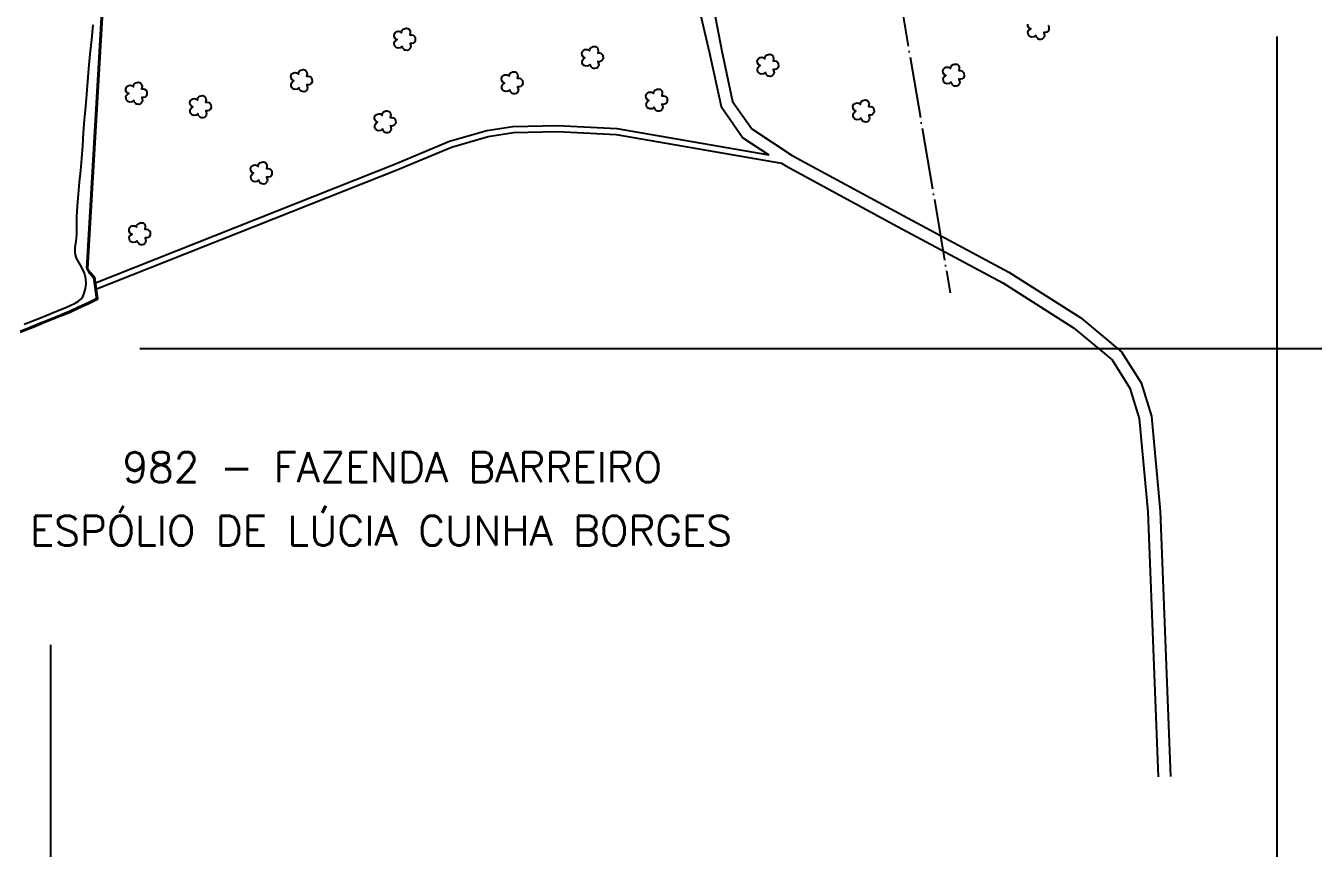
# Model space of a CAD drawing. Extents: x 742933 to 746083, y 7825389 to 7829844.
# Drawn here: x 744384 to 745223, y 7826974 to 7827510 of the extents above; entities that cross this region are included whole.
import ezdxf
from ezdxf.enums import TextEntityAlignment as Align

# ---------------------------------------------------------------- set-up
doc = ezdxf.new("R2010")
doc.units = 0
doc.linetypes.add('CONTINUO', pattern=[0])
doc.linetypes.add('TAPUME', pattern=[47, 40, -3.5, 0, -3.5])
doc.layers.add('0114001012', color=1, linetype='Continuous', lineweight=40)
doc.layers.add('0114001012001', color=5, linetype='Continuous', lineweight=25)
for name, color, linetype in [('_SIMBOLO ARVORE', 118, 'Continuous'), ('ESTRADA', 1, 'Continuous'), ('MALHA', 8, 'Continuous'), ('REDE_DE_LUZ', 6, 'Continuous'), ('TEXTO', 7, 'Continuous')]:
    doc.layers.add(name, color=color, linetype=linetype)
doc.styles.add('SIMPLEX', font='simplex.shx', dxfattribs={"height": 20})

msp = doc.modelspace()

# ---------------------------------------------------------------- linework, layer by layer
at = {"layer": '0114001012', "linetype": 'Continuous'}
msp.add_lwpolyline([(744380.14, 7827310.79), (744387.16, 7827313.69), (744393.94, 7827316.45), (744400.58, 7827319.11), (744406.95, 7827321.62), (744412.9, 7827324.14), (744418.8, 7827326.8), (744424.66, 7827329.6), (744430.28, 7827332.37), (744428.29, 7827346.21), (744425.25, 7827349.48), (744423.79, 7827352), (744438.47, 7827605.16)], dxfattribs=at)
at = {"layer": '0114001012001'}
msp.add_lwpolyline([(744382.59, 7827315.84), (744389.29, 7827318.5), (744395.53, 7827320.92), (744401.11, 7827323.15), (744405.87, 7827325.07), (744409.81, 7827326.68), (744413.07, 7827328.12), (744415.83, 7827329.44), (744418.16, 7827330.79), (744419.6, 7827332.05), (744420.83, 7827333.71), (744421.89, 7827336.09), (744422.74, 7827339.1), (744423.17, 7827342.21), (744422.93, 7827345.55), (744421.91, 7827349.15), (744420.29, 7827352.72), (744418.42, 7827355.88), (744416.74, 7827358.84), (744415.84, 7827362.03), (744415.98, 7827365.78), (744416.58, 7827369.89), (744416.96, 7827374.3), (744416.95, 7827379.35), (744417.02, 7827385.81), (744417.51, 7827392.97), (744418.08, 7827400.59), (744418.83, 7827408.37), (744419.53, 7827416.05), (744420.18, 7827423.85), (744420.83, 7827432.04), (744421.4, 7827440.54), (744422.08, 7827448.98), (744422.81, 7827457.43), (744423.53, 7827465.7), (744424.15, 7827473.9), (744424.9, 7827482.54), (744425.77, 7827491.9), (744426.74, 7827501.43), (744427.61, 7827510.96)], dxfattribs=at)
at = {"layer": '_SIMBOLO ARVORE', "linetype": 'CONTINUO'}
for points in [[(744629.23, 7827496.96, 0), (744627.98, 7827495.91, 0), (744626.4, 7827495.73, 0), (744625.27, 7827496.17, 0), (744624.47, 7827496.96, 0), (744624.14, 7827497.86, 0), (744624.05, 7827499.19, 0), (744624.48, 7827500.03, 0), (744624.94, 7827500.65, 0), (744625.85, 7827501.27, 0), (744625.27, 7827501.45, 0), (744624.7, 7827501.93, 0), (744624.02, 7827502.99, 0), (744623.9, 7827504.25, 0), (744624.39, 7827505.56, 0), (744624.9, 7827506.03, 0), (744625.83, 7827506.6, 0), (744626.8, 7827506.73, 0), (744627.58, 7827506.62, 0), (744628.2, 7827506.34, 0), (744628.88, 7827505.73, 0), (744629.08, 7827506.89, 0), (744629.25, 7827507.35, 0), (744629.76, 7827507.99, 0), (744630.51, 7827508.26, 0), (744631.24, 7827508.59, 0), (744632.07, 7827508.66, 0), (744632.85, 7827508.55, 0), (744633.49, 7827508.22, 0), (744633.96, 7827507.71, 0), (744634.37, 7827506.89, 0), (744634.53, 7827505.99, 0), (744634.16, 7827504.37, 0), (744635.29, 7827504.39, 0), (744636.22, 7827504.16, 0), (744637.11, 7827503.46, 0), (744637.6, 7827502.91, 0), (744637.73, 7827500.68, 0), (744637.18, 7827499.69, 0), (744636.46, 7827499.02, 0), (744635.32, 7827498.72, 0), (744634.32, 7827498.81, 0), (744634.85, 7827496.73, 0), (744634.61, 7827495.84, 0), (744634.01, 7827495, 0), (744633.35, 7827494.47, 0), (744632.41, 7827494.24, 0), (744631.48, 7827494.3, 0), (744630.78, 7827494.5, 0), (744629.98, 7827495.28, 0), (744629.43, 7827495.99, 0), (744629.27, 7827497.07, 0)], [(745042.55, 7827504.1, 0), (745041.31, 7827503.05, 0), (745039.73, 7827502.87, 0), (745038.6, 7827503.31, 0), (745037.8, 7827504.1, 0), (745037.47, 7827505, 0), (745037.38, 7827506.33, 0), (745037.81, 7827507.17, 0), (745038.26, 7827507.79, 0), (745039.17, 7827508.41, 0), (745038.59, 7827508.59, 0), (745038.02, 7827509.06, 0), (745037.35, 7827510.12, 0), (745037.23, 7827511.39, 0)], [(745050.43, 7827510.6, 0), (745050.92, 7827510.04, 0), (745051.06, 7827507.82, 0), (745050.51, 7827506.82, 0), (745049.79, 7827506.16, 0), (745048.65, 7827505.86, 0), (745047.65, 7827505.95, 0), (745048.18, 7827503.87, 0), (745047.94, 7827502.98, 0), (745047.34, 7827502.14, 0), (745046.67, 7827501.61, 0), (745045.73, 7827501.38, 0), (745044.8, 7827501.44, 0), (745044.1, 7827501.64, 0), (745043.3, 7827502.42, 0), (745042.76, 7827503.13, 0), (745042.59, 7827504.21, 0)], [(744751.8, 7827485.14, 0), (744750.55, 7827484.1, 0), (744748.97, 7827483.91, 0), (744747.84, 7827484.35, 0), (744747.04, 7827485.14, 0), (744746.71, 7827486.04, 0), (744746.62, 7827487.37, 0), (744747.05, 7827488.21, 0), (744747.51, 7827488.83, 0), (744748.42, 7827489.45, 0), (744747.84, 7827489.64, 0), (744747.27, 7827490.11, 0), (744746.59, 7827491.17, 0), (744746.47, 7827492.43, 0), (744746.96, 7827493.74, 0), (744747.47, 7827494.22, 0), (744748.4, 7827494.78, 0), (744749.38, 7827494.91, 0), (744750.16, 7827494.8, 0), (744750.77, 7827494.52, 0), (744751.45, 7827493.91, 0), (744751.65, 7827495.07, 0), (744751.82, 7827495.53, 0), (744752.33, 7827496.17, 0), (744753.08, 7827496.44, 0), (744753.82, 7827496.77, 0), (744754.64, 7827496.85, 0), (744755.42, 7827496.73, 0), (744756.06, 7827496.4, 0), (744756.53, 7827495.89, 0), (744756.94, 7827495.07, 0), (744757.1, 7827494.17, 0), (744756.73, 7827492.55, 0), (744757.86, 7827492.57, 0), (744758.8, 7827492.35, 0), (744759.68, 7827491.65, 0), (744760.17, 7827491.09, 0), (744760.3, 7827488.86, 0), (744759.76, 7827487.87, 0), (744759.03, 7827487.2, 0), (744757.89, 7827486.9, 0), (744756.89, 7827486.99, 0), (744757.42, 7827484.91, 0), (744757.18, 7827484.03, 0), (744756.58, 7827483.18, 0), (744755.92, 7827482.65, 0), (744754.98, 7827482.42, 0), (744754.05, 7827482.48, 0), (744753.35, 7827482.68, 0), (744752.55, 7827483.46, 0), (744752, 7827484.17, 0), (744751.84, 7827485.25, 0)], [(744866.16, 7827480.03, 0), (744864.91, 7827478.98, 0), (744863.33, 7827478.8, 0), (744862.2, 7827479.24, 0), (744861.4, 7827480.02, 0), (744861.07, 7827480.93, 0), (744860.98, 7827482.26, 0), (744861.41, 7827483.1, 0), (744861.87, 7827483.72, 0), (744862.78, 7827484.34, 0), (744862.2, 7827484.52, 0), (744861.63, 7827484.99, 0), (744860.96, 7827486.05, 0), (744860.83, 7827487.32, 0), (744861.32, 7827488.63, 0), (744861.83, 7827489.1, 0), (744862.76, 7827489.67, 0), (744863.74, 7827489.8, 0), (744864.52, 7827489.69, 0), (744865.13, 7827489.4, 0), (744865.81, 7827488.8, 0), (744866.01, 7827489.95, 0), (744866.19, 7827490.41, 0), (744866.69, 7827491.05, 0), (744867.44, 7827491.33, 0), (744868.18, 7827491.66, 0), (744869, 7827491.73, 0), (744869.78, 7827491.62, 0), (744870.42, 7827491.28, 0), (744870.89, 7827490.78, 0), (744871.3, 7827489.96, 0), (744871.46, 7827489.05, 0), (744871.09, 7827487.44, 0), (744872.22, 7827487.46, 0), (744873.16, 7827487.23, 0), (744874.04, 7827486.53, 0), (744874.53, 7827485.97, 0), (744874.66, 7827483.75, 0), (744874.12, 7827482.75, 0), (744873.39, 7827482.09, 0), (744872.25, 7827481.79, 0), (744871.25, 7827481.87, 0), (744871.79, 7827479.8, 0), (744871.54, 7827478.91, 0), (744870.94, 7827478.07, 0), (744870.28, 7827477.54, 0), (744869.34, 7827477.31, 0), (744868.41, 7827477.37, 0), (744867.71, 7827477.56, 0), (744866.91, 7827478.35, 0), (744866.36, 7827479.06, 0), (744866.2, 7827480.13, 0)], [(744987.3, 7827473.66, 0), (744986.05, 7827472.61, 0), (744984.47, 7827472.43, 0), (744983.34, 7827472.87, 0), (744982.54, 7827473.65, 0), (744982.21, 7827474.55, 0), (744982.12, 7827475.88, 0), (744982.55, 7827476.72, 0), (744983.01, 7827477.35, 0), (744983.92, 7827477.96, 0), (744983.34, 7827478.15, 0), (744982.77, 7827478.62, 0), (744982.09, 7827479.68, 0), (744981.97, 7827480.94, 0), (744982.46, 7827482.26, 0), (744982.97, 7827482.73, 0), (744983.9, 7827483.3, 0), (744984.87, 7827483.43, 0), (744985.65, 7827483.32, 0), (744986.27, 7827483.03, 0), (744986.95, 7827482.43, 0), (744987.15, 7827483.58, 0), (744987.32, 7827484.04, 0), (744987.83, 7827484.68, 0), (744988.58, 7827484.96, 0), (744989.32, 7827485.28, 0), (744990.14, 7827485.36, 0), (744990.92, 7827485.25, 0), (744991.56, 7827484.91, 0), (744992.03, 7827484.4, 0), (744992.44, 7827483.59, 0), (744992.6, 7827482.68, 0), (744992.23, 7827481.07, 0), (744993.36, 7827481.08, 0), (744994.3, 7827480.86, 0), (744995.18, 7827480.16, 0), (744995.67, 7827479.6, 0), (744995.8, 7827477.38, 0), (744995.25, 7827476.38, 0), (744994.53, 7827475.72, 0), (744993.39, 7827475.41, 0), (744992.39, 7827475.5, 0), (744992.92, 7827473.42, 0), (744992.68, 7827472.54, 0), (744992.08, 7827471.69, 0), (744991.42, 7827471.17, 0), (744990.48, 7827470.94, 0), (744989.55, 7827470.99, 0), (744988.85, 7827471.19, 0), (744988.05, 7827471.98, 0), (744987.5, 7827472.69, 0), (744987.34, 7827473.76, 0)], [(744561.93, 7827470.06, 0), (744560.68, 7827469.01, 0), (744559.1, 7827468.83, 0), (744557.97, 7827469.27, 0), (744557.17, 7827470.05, 0), (744556.84, 7827470.95, 0), (744556.75, 7827472.28, 0), (744557.18, 7827473.12, 0), (744557.64, 7827473.75, 0), (744558.55, 7827474.36, 0), (744557.97, 7827474.55, 0), (744557.4, 7827475.02, 0), (744556.72, 7827476.08, 0), (744556.6, 7827477.34, 0), (744557.09, 7827478.66, 0), (744557.6, 7827479.13, 0), (744558.53, 7827479.7, 0), (744559.5, 7827479.83, 0), (744560.28, 7827479.72, 0), (744560.9, 7827479.43, 0), (744561.58, 7827478.83, 0), (744561.78, 7827479.98, 0), (744561.95, 7827480.44, 0), (744562.46, 7827481.08, 0), (744563.21, 7827481.36, 0), (744563.95, 7827481.68, 0), (744564.77, 7827481.76, 0), (744565.55, 7827481.65, 0), (744566.19, 7827481.31, 0), (744566.66, 7827480.8, 0), (744567.07, 7827479.99, 0), (744567.23, 7827479.08, 0), (744566.86, 7827477.47, 0), (744567.99, 7827477.49, 0), (744568.93, 7827477.26, 0), (744569.81, 7827476.56, 0), (744570.3, 7827476, 0), (744570.43, 7827473.78, 0), (744569.88, 7827472.78, 0), (744569.16, 7827472.12, 0), (744568.02, 7827471.81, 0), (744567.02, 7827471.9, 0), (744567.55, 7827469.83, 0), (744567.31, 7827468.94, 0), (744566.71, 7827468.1, 0), (744566.05, 7827467.57, 0), (744565.11, 7827467.34, 0), (744564.18, 7827467.39, 0), (744563.48, 7827467.59, 0), (744562.68, 7827468.38, 0), (744562.13, 7827469.09, 0), (744561.97, 7827470.16, 0)], [(744699.36, 7827468.64, 0), (744698.11, 7827467.59, 0), (744696.53, 7827467.41, 0), (744695.4, 7827467.85, 0), (744694.6, 7827468.64, 0), (744694.27, 7827469.54, 0), (744694.18, 7827470.87, 0), (744694.61, 7827471.71, 0), (744695.07, 7827472.33, 0), (744695.98, 7827472.95, 0), (744695.4, 7827473.13, 0), (744694.83, 7827473.61, 0), (744694.16, 7827474.67, 0), (744694.03, 7827475.93, 0), (744694.52, 7827477.24, 0), (744695.03, 7827477.71, 0), (744695.96, 7827478.28, 0), (744696.94, 7827478.41, 0), (744697.72, 7827478.3, 0), (744698.33, 7827478.02, 0), (744699.01, 7827477.41, 0), (744699.21, 7827478.57, 0), (744699.39, 7827479.03, 0), (744699.89, 7827479.67, 0), (744700.64, 7827479.94, 0), (744701.38, 7827480.27, 0), (744702.2, 7827480.34, 0), (744702.98, 7827480.23, 0), (744703.62, 7827479.9, 0), (744704.09, 7827479.39, 0), (744704.5, 7827478.57, 0), (744704.66, 7827477.67, 0), (744704.29, 7827476.05, 0), (744705.42, 7827476.07, 0), (744706.36, 7827475.84, 0), (744707.24, 7827475.14, 0), (744707.73, 7827474.59, 0), (744707.86, 7827472.36, 0), (744707.32, 7827471.37, 0), (744706.59, 7827470.7, 0), (744705.45, 7827470.4, 0), (744704.45, 7827470.49, 0), (744704.99, 7827468.41, 0), (744704.74, 7827467.52, 0), (744704.14, 7827466.68, 0), (744703.48, 7827466.15, 0), (744702.54, 7827465.92, 0), (744701.61, 7827465.98, 0), (744700.91, 7827466.18, 0), (744700.11, 7827466.96, 0), (744699.57, 7827467.67, 0), (744699.4, 7827468.75, 0)], [(744454.25, 7827461.77, 0), (744453, 7827460.73, 0), (744451.42, 7827460.54, 0), (744450.29, 7827460.98, 0), (744449.49, 7827461.77, 0), (744449.16, 7827462.67, 0), (744449.07, 7827464, 0), (744449.5, 7827464.84, 0), (744449.96, 7827465.46, 0), (744450.87, 7827466.08, 0), (744450.29, 7827466.27, 0), (744449.72, 7827466.74, 0), (744449.04, 7827467.8, 0), (744448.92, 7827469.06, 0), (744449.41, 7827470.37, 0), (744449.92, 7827470.85, 0), (744450.85, 7827471.41, 0), (744451.82, 7827471.54, 0), (744452.6, 7827471.43, 0), (744453.22, 7827471.15, 0), (744453.9, 7827470.54, 0), (744454.1, 7827471.7, 0), (744454.27, 7827472.16, 0), (744454.78, 7827472.8, 0), (744455.53, 7827473.07, 0), (744456.26, 7827473.4, 0), (744457.09, 7827473.48, 0), (744457.87, 7827473.36, 0), (744458.51, 7827473.03, 0), (744458.98, 7827472.52, 0), (744459.39, 7827471.71, 0), (744459.55, 7827470.8, 0), (744459.18, 7827469.18, 0), (744460.31, 7827469.2, 0), (744461.24, 7827468.98, 0), (744462.13, 7827468.28, 0), (744462.62, 7827467.72, 0), (744462.75, 7827465.49, 0), (744462.2, 7827464.5, 0), (744461.48, 7827463.83, 0), (744460.34, 7827463.53, 0), (744459.34, 7827463.62, 0), (744459.87, 7827461.54, 0), (744459.63, 7827460.66, 0), (744459.03, 7827459.81, 0), (744458.37, 7827459.28, 0), (744457.43, 7827459.05, 0), (744456.5, 7827459.11, 0), (744455.8, 7827459.31, 0), (744455, 7827460.09, 0), (744454.45, 7827460.8, 0), (744454.29, 7827461.88, 0)], [(744793.58, 7827457.31, 0), (744792.33, 7827456.27, 0), (744790.75, 7827456.08, 0), (744789.62, 7827456.52, 0), (744788.82, 7827457.31, 0), (744788.49, 7827458.21, 0), (744788.4, 7827459.54, 0), (744788.83, 7827460.38, 0), (744789.29, 7827461, 0), (744790.2, 7827461.62, 0), (744789.62, 7827461.81, 0), (744789.05, 7827462.28, 0), (744788.37, 7827463.34, 0), (744788.25, 7827464.6, 0), (744788.74, 7827465.91, 0), (744789.25, 7827466.39, 0), (744790.18, 7827466.95, 0), (744791.16, 7827467.08, 0), (744791.94, 7827466.97, 0), (744792.55, 7827466.69, 0), (744793.23, 7827466.08, 0), (744793.43, 7827467.24, 0), (744793.6, 7827467.7, 0), (744794.11, 7827468.34, 0), (744794.86, 7827468.61, 0), (744795.6, 7827468.94, 0), (744796.42, 7827469.02, 0), (744797.2, 7827468.9, 0), (744797.84, 7827468.57, 0), (744798.31, 7827468.06, 0), (744798.72, 7827467.25, 0), (744798.88, 7827466.34, 0), (744798.51, 7827464.72, 0), (744799.64, 7827464.74, 0), (744800.58, 7827464.52, 0), (744801.46, 7827463.82, 0), (744801.95, 7827463.26, 0), (744802.08, 7827461.03, 0), (744801.54, 7827460.04, 0), (744800.81, 7827459.38, 0), (744799.67, 7827459.07, 0), (744798.67, 7827459.16, 0), (744799.2, 7827457.08, 0), (744798.96, 7827456.2, 0), (744798.36, 7827455.35, 0), (744797.7, 7827454.82, 0), (744796.76, 7827454.59, 0), (744795.83, 7827454.65, 0), (744795.13, 7827454.85, 0), (744794.33, 7827455.63, 0), (744793.78, 7827456.34, 0), (744793.62, 7827457.42, 0)], [(744496.05, 7827453.06, 0), (744494.8, 7827452.02, 0), (744493.22, 7827451.84, 0), (744492.09, 7827452.27, 0), (744491.29, 7827453.06, 0), (744490.96, 7827453.96, 0), (744490.87, 7827455.29, 0), (744491.3, 7827456.13, 0), (744491.75, 7827456.75, 0), (744492.67, 7827457.37, 0), (744492.09, 7827457.56, 0), (744491.51, 7827458.03, 0), (744490.84, 7827459.09, 0), (744490.72, 7827460.35, 0), (744491.21, 7827461.67, 0), (744491.72, 7827462.14, 0), (744492.65, 7827462.71, 0), (744493.62, 7827462.84, 0), (744494.4, 7827462.73, 0), (744495.02, 7827462.44, 0), (744495.7, 7827461.84, 0), (744495.9, 7827462.99, 0), (744496.07, 7827463.45, 0), (744496.58, 7827464.09, 0), (744497.33, 7827464.37, 0), (744498.06, 7827464.69, 0), (744498.89, 7827464.77, 0), (744499.67, 7827464.66, 0), (744500.3, 7827464.32, 0), (744500.78, 7827463.81, 0), (744501.19, 7827463, 0), (744501.35, 7827462.09, 0), (744500.97, 7827460.48, 0), (744502.11, 7827460.49, 0), (744503.04, 7827460.27, 0), (744503.93, 7827459.57, 0), (744504.41, 7827459.01, 0), (744504.55, 7827456.79, 0), (744504, 7827455.79, 0), (744503.28, 7827455.13, 0), (744502.14, 7827454.82, 0), (744501.14, 7827454.91, 0), (744501.67, 7827452.83, 0), (744501.43, 7827451.95, 0), (744500.83, 7827451.1, 0), (744500.17, 7827450.58, 0), (744499.23, 7827450.35, 0), (744498.29, 7827450.4, 0), (744497.6, 7827450.6, 0), (744496.8, 7827451.39, 0), (744496.25, 7827452.1, 0), (744496.08, 7827453.17, 0)], [(744928.5, 7827450.29, 0), (744927.25, 7827449.25, 0), (744925.67, 7827449.06, 0), (744924.54, 7827449.5, 0), (744923.74, 7827450.29, 0), (744923.41, 7827451.19, 0), (744923.32, 7827452.52, 0), (744923.75, 7827453.36, 0), (744924.21, 7827453.98, 0), (744925.12, 7827454.6, 0), (744924.54, 7827454.79, 0), (744923.97, 7827455.26, 0), (744923.3, 7827456.32, 0), (744923.17, 7827457.58, 0), (744923.66, 7827458.89, 0), (744924.17, 7827459.37, 0), (744925.1, 7827459.93, 0), (744926.08, 7827460.06, 0), (744926.86, 7827459.95, 0), (744927.47, 7827459.67, 0), (744928.15, 7827459.06, 0), (744928.35, 7827460.22, 0), (744928.53, 7827460.68, 0), (744929.03, 7827461.32, 0), (744929.78, 7827461.59, 0), (744930.52, 7827461.92, 0), (744931.34, 7827462, 0), (744932.12, 7827461.88, 0), (744932.76, 7827461.55, 0), (744933.23, 7827461.04, 0), (744933.64, 7827460.23, 0), (744933.8, 7827459.32, 0), (744933.43, 7827457.7, 0), (744934.56, 7827457.72, 0), (744935.5, 7827457.5, 0), (744936.38, 7827456.8, 0), (744936.87, 7827456.24, 0), (744937, 7827454.01, 0), (744936.46, 7827453.02, 0), (744935.73, 7827452.35, 0), (744934.59, 7827452.05, 0), (744933.59, 7827452.14, 0), (744934.13, 7827450.06, 0), (744933.88, 7827449.18, 0), (744933.28, 7827448.33, 0), (744932.62, 7827447.8, 0), (744931.68, 7827447.57, 0), (744930.75, 7827447.63, 0), (744930.05, 7827447.83, 0), (744929.25, 7827448.61, 0), (744928.71, 7827449.32, 0), (744928.54, 7827450.4, 0)], [(744616.48, 7827443.15, 0), (744615.23, 7827442.11, 0), (744613.65, 7827441.92, 0), (744612.52, 7827442.36, 0), (744611.72, 7827443.15, 0), (744611.39, 7827444.05, 0), (744611.3, 7827445.38, 0), (744611.73, 7827446.22, 0), (744612.18, 7827446.84, 0), (744613.1, 7827447.46, 0), (744612.52, 7827447.65, 0), (744611.94, 7827448.12, 0), (744611.27, 7827449.18, 0), (744611.15, 7827450.44, 0), (744611.64, 7827451.76, 0), (744612.15, 7827452.23, 0), (744613.08, 7827452.79, 0), (744614.05, 7827452.93, 0), (744614.83, 7827452.81, 0), (744615.45, 7827452.53, 0), (744616.13, 7827451.92, 0), (744616.33, 7827453.08, 0), (744616.5, 7827453.54, 0), (744617.01, 7827454.18, 0), (744617.76, 7827454.46, 0), (744618.49, 7827454.78, 0), (744619.32, 7827454.86, 0), (744620.1, 7827454.75, 0), (744620.73, 7827454.41, 0), (744621.21, 7827453.9, 0), (744621.62, 7827453.09, 0), (744621.78, 7827452.18, 0), (744621.41, 7827450.56, 0), (744622.54, 7827450.58, 0), (744623.47, 7827450.36, 0), (744624.36, 7827449.66, 0), (744624.84, 7827449.1, 0), (744624.98, 7827446.87, 0), (744624.43, 7827445.88, 0), (744623.71, 7827445.22, 0), (744622.57, 7827444.91, 0), (744621.57, 7827445, 0), (744622.1, 7827442.92, 0), (744621.86, 7827442.04, 0), (744621.26, 7827441.19, 0), (744620.6, 7827440.67, 0), (744619.66, 7827440.43, 0), (744618.72, 7827440.49, 0), (744618.03, 7827440.69, 0), (744617.23, 7827441.48, 0), (744616.68, 7827442.18, 0), (744616.51, 7827443.26, 0)], [(744535.72, 7827409.88, 0), (744534.47, 7827408.83, 0), (744532.89, 7827408.65, 0), (744531.76, 7827409.09, 0), (744530.96, 7827409.87, 0), (744530.63, 7827410.78, 0), (744530.54, 7827412.11, 0), (744530.97, 7827412.95, 0), (744531.43, 7827413.57, 0), (744532.34, 7827414.19, 0), (744531.76, 7827414.37, 0), (744531.19, 7827414.84, 0), (744530.51, 7827415.9, 0), (744530.39, 7827417.17, 0), (744530.88, 7827418.48, 0), (744531.39, 7827418.95, 0), (744532.32, 7827419.52, 0), (744533.29, 7827419.65, 0), (744534.07, 7827419.54, 0), (744534.69, 7827419.25, 0), (744535.37, 7827418.65, 0), (744535.57, 7827419.8, 0), (744535.74, 7827420.26, 0), (744536.25, 7827420.9, 0), (744537, 7827421.18, 0), (744537.73, 7827421.51, 0), (744538.56, 7827421.58, 0), (744539.34, 7827421.47, 0), (744539.98, 7827421.13, 0), (744540.45, 7827420.63, 0), (744540.86, 7827419.81, 0), (744541.02, 7827418.9, 0), (744540.65, 7827417.29, 0), (744541.78, 7827417.31, 0), (744542.71, 7827417.08, 0), (744543.6, 7827416.38, 0), (744544.09, 7827415.82, 0), (744544.22, 7827413.6, 0), (744543.67, 7827412.6, 0), (744542.95, 7827411.94, 0), (744541.81, 7827411.64, 0), (744540.81, 7827411.72, 0), (744541.34, 7827409.65, 0), (744541.1, 7827408.76, 0), (744540.5, 7827407.92, 0), (744539.84, 7827407.39, 0), (744538.9, 7827407.16, 0), (744537.97, 7827407.22, 0), (744537.27, 7827407.41, 0), (744536.47, 7827408.2, 0), (744535.92, 7827408.91, 0), (744535.76, 7827409.98, 0)], [(744456.37, 7827370.23, 0), (744455.13, 7827369.18, 0), (744453.55, 7827369, 0), (744452.42, 7827369.44, 0), (744451.62, 7827370.23, 0), (744451.29, 7827371.13, 0), (744451.2, 7827372.46, 0), (744451.63, 7827373.3, 0), (744452.08, 7827373.92, 0), (744452.99, 7827374.54, 0), (744452.41, 7827374.72, 0), (744451.84, 7827375.2, 0), (744451.17, 7827376.26, 0), (744451.05, 7827377.52, 0), (744451.53, 7827378.83, 0), (744452.04, 7827379.3, 0), (744452.97, 7827379.87, 0), (744453.95, 7827380, 0), (744454.73, 7827379.89, 0), (744455.35, 7827379.61, 0), (744456.02, 7827379, 0), (744456.23, 7827380.16, 0), (744456.4, 7827380.62, 0), (744456.91, 7827381.26, 0), (744457.66, 7827381.53, 0), (744458.39, 7827381.86, 0), (744459.22, 7827381.93, 0), (744460, 7827381.82, 0), (744460.63, 7827381.49, 0), (744461.1, 7827380.98, 0), (744461.52, 7827380.16, 0), (744461.68, 7827379.26, 0), (744461.3, 7827377.64, 0), (744462.44, 7827377.66, 0), (744463.37, 7827377.43, 0), (744464.25, 7827376.74, 0), (744464.74, 7827376.18, 0), (744464.88, 7827373.95, 0), (744464.33, 7827372.96, 0), (744463.61, 7827372.29, 0), (744462.47, 7827371.99, 0), (744461.47, 7827372.08, 0), (744462, 7827370, 0), (744461.76, 7827369.11, 0), (744461.16, 7827368.27, 0), (744460.49, 7827367.74, 0), (744459.55, 7827367.51, 0), (744458.62, 7827367.57, 0), (744457.92, 7827367.77, 0), (744457.12, 7827368.55, 0), (744456.58, 7827369.26, 0), (744456.41, 7827370.34, 0)]]:
    msp.add_polyline3d(points, dxfattribs=at)
at = {"layer": 'ESTRADA'}
for points in [[(744813.52, 7827561.42), (744829.74, 7827492.35), (744837.22, 7827457.68), (744851.51, 7827437.28), (744868.33, 7827426.22)], [(744824, 7827565.15), (744837.63, 7827493.7), (744844.7, 7827460.95), (744857.19, 7827443.13), (744883.51, 7827425.8), (744955.99, 7827386.54), (745024.93, 7827349.7), (745071.89, 7827320.02), (745098.44, 7827297.79), (745111.23, 7827277.49), (745117.91, 7827255.96), (745123.58, 7827193.95), (745130.39, 7827021.05)], [(744429.11, 7827342.67), (744624.89, 7827420.41), (744659.99, 7827435.03), (744684.51, 7827442.03), (744701.42, 7827444.76), (744730.5, 7827445.32), (744769.23, 7827443.45), (744868.33, 7827426.22)], [(744430.59, 7827338.96), (744626.4, 7827416.71), (744661.31, 7827431.25), (744685.38, 7827438.12), (744701.78, 7827440.76), (744730.44, 7827441.32), (744768.79, 7827439.47), (744876.71, 7827420.7)], [(744876.71, 7827420.7), (744879.4, 7827418.93), (744952.19, 7827379.49), (745020.91, 7827342.78), (745067.17, 7827313.54), (745092.34, 7827292.47), (745103.9, 7827274.11), (745110.02, 7827254.39), (745115.6, 7827193.43), (745122.4, 7827020.74)]]:
    msp.add_lwpolyline(points, dxfattribs=at)
at = {"layer": 'MALHA'}
for points in [[(745200, 7825890.83), (745200, 7827503.27)], [(744458.2, 7827300), (745933.34, 7827300)], [(744400, 7825890.83), (744400, 7827106.77)]]:
    msp.add_lwpolyline(points, dxfattribs=at)
at = {"layer": 'REDE_DE_LUZ', "linetype": 'TAPUME', "flags": 128}
msp.add_lwpolyline([(744857.73, 7828093.52), (744986.66, 7827336.35)], dxfattribs=at)
msp.add_lwpolyline([(744857.73, 7828093.52), (744986.66, 7827336.35)], dxfattribs=at)

# ---------------------------------------------------------------- texts
at = {"layer": 'TEXTO', "linetype": 'Continuous', "style": 'SIMPLEX'}
for s, p in [('982 - FAZENDA BARREIRO', (744622.72, 7827212.86)), ('ESPÓLIO DE LÚCIA CUNHA BORGES', (744615.41, 7827171.49))]:
    msp.add_text(s, height=19.5, dxfattribs=at).set_placement(p, align=Align.CENTER)

doc.saveas('drawing.dxf')
